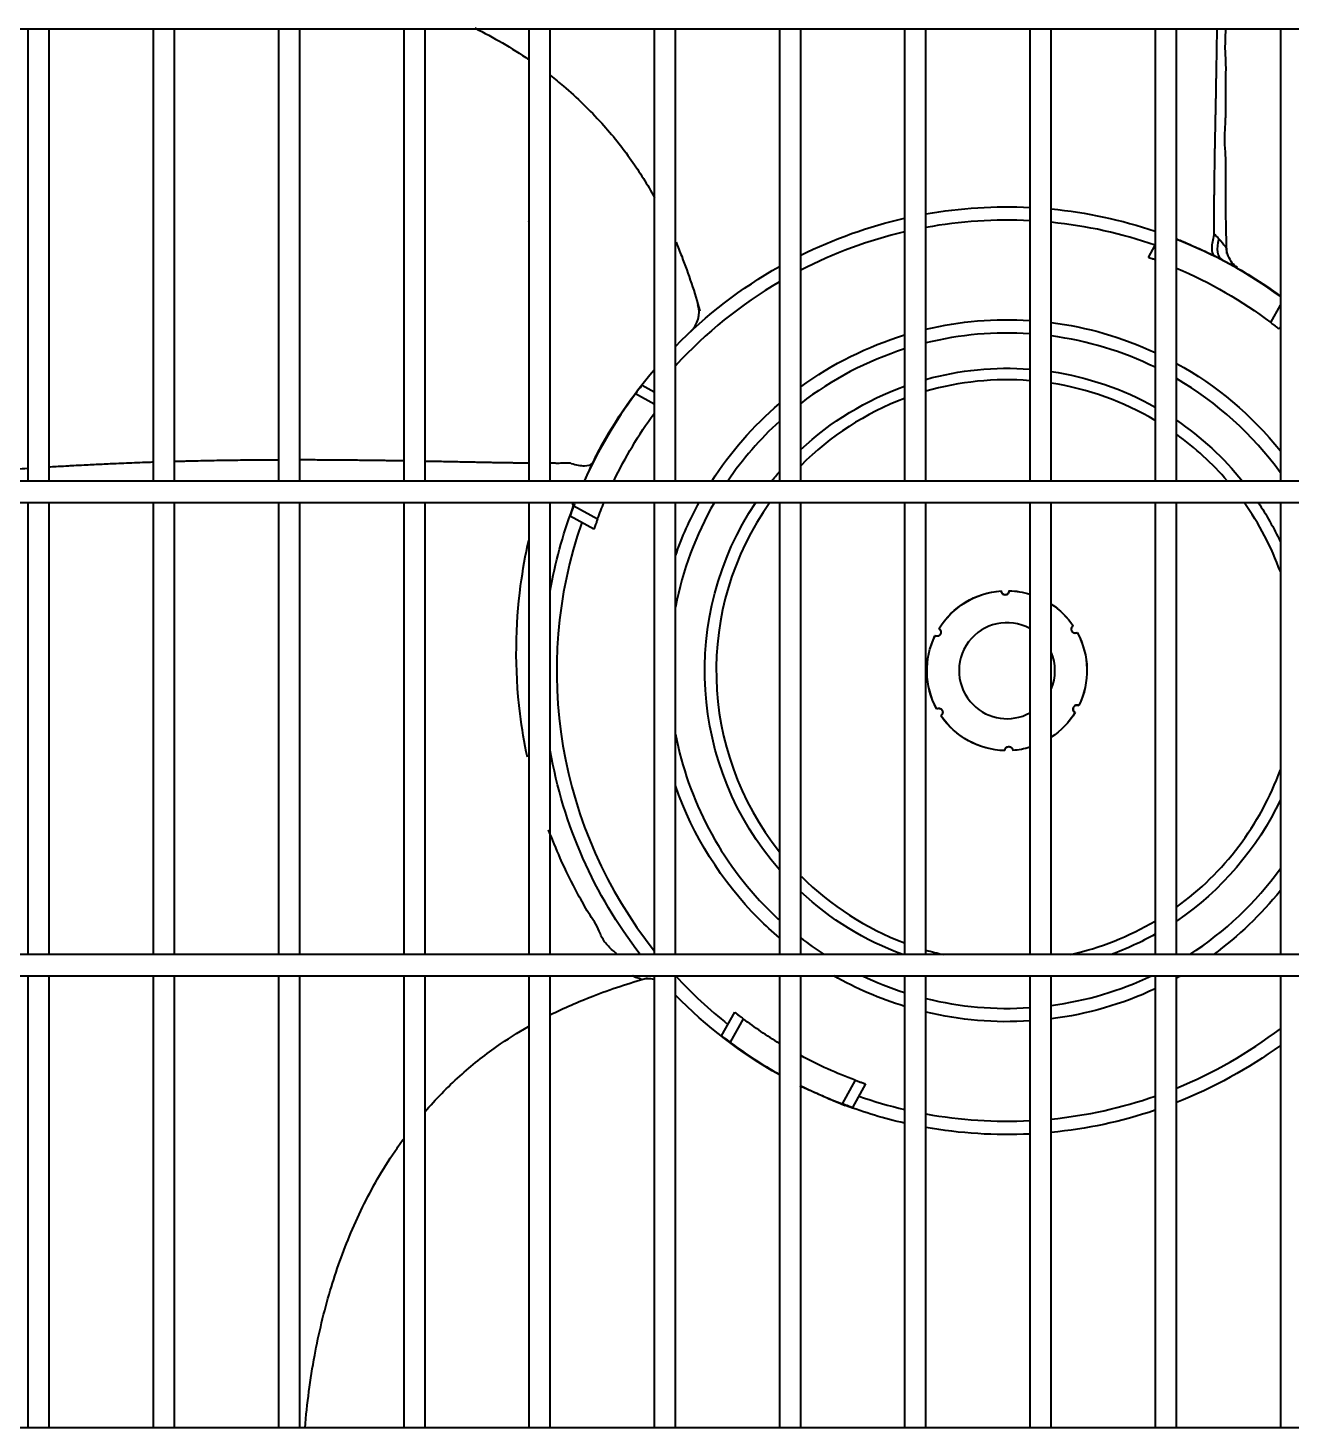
# Model space of a CAD drawing. Extents: x 58467 to 79089, y -33726 to -17391.
# Drawn here: x 72349.59 to 72373.29, y -20430.99 to -20404.74 of the extents above; entities that cross this region are included whole.
import ezdxf

# ---------------------------------------------------------------- set-up
doc = ezdxf.new("R2010")
doc.units = 0
doc.header["$LTSCALE"] = 100
doc.layers.add('+ENTE-ST-DOSEME USTU KONDDRENAJ', color=110, linetype='DOSEMEUSTUKONDENSDRENAJ_LINE', lineweight=40)
doc.linetypes.add('DOSEMEUSTUKONDENSDRENAJ_LINE', pattern='A,300,-40,["CD",Standard,S=15,R=0,X=-35,Y=-7.5],0', length=340)

# ---------------------------------------------------------------- blocks, each defined once
blk = doc.blocks.new('2. KAT SAĞ')
at = {"color": 3}
for p, q in [((54065.854, -33105.838, -3.539), (54184.216, -33105.838, -3.539)), ((54137.4, -33105.839, -3.539), (54137.4, -33114.317, -3.539)), ((54137.8, -33114.317, -3.539), (54137.8, -33105.839, -3.539)), ((54139.75, -33105.839, -3.539), (54139.75, -33114.317, -3.539)), ((54140.15, -33114.317, -3.539), (54140.15, -33105.839, -3.539)), ((54142.1, -33105.839, -3.539), (54142.1, -33114.317, -3.539)), ((54142.5, -33114.317, -3.539), (54142.5, -33105.839, -3.539)), ((54144.449, -33105.839, -3.539), (54144.449, -33114.317, -3.539)), ((54144.849, -33114.317, -3.539), (54144.849, -33105.839, -3.539)), ((54146.799, -33105.839, -3.539), (54146.799, -33114.317, -3.539)), ((54147.199, -33114.317, -3.539), (54147.199, -33105.839, -3.539)), ((54149.149, -33105.839, -3.539), (54149.149, -33114.317, -3.539)), ((54149.548, -33114.317, -3.539), (54149.548, -33105.839, -3.539)), ((54151.498, -33105.839, -3.539), (54151.498, -33114.317, -3.539)), ((54151.898, -33114.317, -3.539), (54151.898, -33105.839, -3.539)), ((54153.848, -33105.839, -3.539), (54153.848, -33114.317, -3.539)), ((54154.248, -33114.317, -3.539), (54154.248, -33105.839, -3.539)), ((54156.197, -33105.839, -3.539), (54156.197, -33114.317, -3.539)), ((54156.597, -33114.317, -3.539), (54156.597, -33105.839, -3.539)), ((54158.547, -33105.839, -3.539), (54158.547, -33114.317, -3.539)), ((54158.947, -33114.317, -3.539), (54158.947, -33105.839, -3.539)), ((54160.897, -33105.839, -3.539), (54160.897, -33114.317, -3.539)), ((54146.794, -33109.449, -3.539), (54146.799, -33109.444, -3.539)), ((54158.422, -33110.124, -3.539), (54158.547, -33109.896, -3.539)), ((54160.717, -33111.346, -3.539), (54160.897, -33111.018, -3.539)), ((54160.897, -33111.434, -3.539), (54160.877, -33111.471, -3.539)), ((54149.833, -33111.513, -3.539), (54149.852, -33111.495, -3.539)), ((54148.921, -33112.52, -3.539), (54149.149, -33112.645, -3.539)), ((54149.149, -33112.873, -3.539), (54148.798, -33112.68, -3.539)), ((54146.799, -33113.401, -3.539), (54146.796, -33113.4, -3.539)), ((54146.799, -33113.401, -3.539), (54146.796, -33113.4, -3.539)), ((54184.216, -33114.317, -3.539), (54065.854, -33114.317, -3.539)), ((54065.854, -33114.717, -3.539), (54184.216, -33114.717, -3.539)), ((54137.4, -33114.717, -3.539), (54137.4, -33123.195, -3.539)), ((54137.8, -33123.195, -3.539), (54137.8, -33114.717, -3.539)), ((54139.75, -33114.717, -3.539), (54139.75, -33123.195, -3.539)), ((54140.15, -33123.195, -3.539), (54140.15, -33114.717, -3.539)), ((54142.1, -33114.717, -3.539), (54142.1, -33123.195, -3.539)), ((54142.5, -33123.195, -3.539), (54142.5, -33114.717, -3.539)), ((54144.449, -33114.717, -3.539), (54144.449, -33123.195, -3.539)), ((54144.849, -33123.195, -3.539), (54144.849, -33114.717, -3.539)), ((54146.799, -33114.717, -3.539), (54146.799, -33123.195, -3.539)), ((54147.199, -33123.195, -3.539), (54147.199, -33114.717, -3.539)), ((54147.644, -33114.784, -3.539), (54148.087, -33115.027, -3.539)), ((54149.149, -33114.717, -3.539), (54149.149, -33123.195, -3.539)), ((54149.548, -33123.195, -3.539), (54149.548, -33114.717, -3.539)), ((54151.498, -33114.717, -3.539), (54151.498, -33123.195, -3.539)), ((54151.898, -33123.195, -3.539), (54151.898, -33114.717, -3.539)), ((54153.848, -33114.717, -3.539), (54153.848, -33123.195, -3.539)), ((54154.248, -33123.195, -3.539), (54154.248, -33114.717, -3.539)), ((54156.197, -33114.717, -3.539), (54156.197, -33123.195, -3.539)), ((54156.597, -33123.195, -3.539), (54156.597, -33114.717, -3.539)), ((54158.547, -33114.717, -3.539), (54158.547, -33123.195, -3.539)), ((54158.947, -33123.195, -3.539), (54158.947, -33114.717, -3.539)), ((54160.897, -33114.717, -3.539), (54160.897, -33123.195, -3.539)), ((54148.019, -33115.218, -3.539), (54147.574, -33114.974, -3.539)), ((54184.216, -33123.195, -3.539), (54065.854, -33123.195, -3.539)), ((54065.854, -33123.595, -3.539), (54184.216, -33123.595, -3.539)), ((54137.4, -33123.595, -3.539), (54137.4, -33132.074, -3.539)), ((54137.8, -33132.074, -3.539), (54137.8, -33123.595, -3.539)), ((54139.75, -33123.595, -3.539), (54139.75, -33132.074, -3.539)), ((54140.15, -33132.074, -3.539), (54140.15, -33123.595, -3.539)), ((54142.1, -33123.595, -3.539), (54142.1, -33132.074, -3.539)), ((54142.5, -33132.074, -3.539), (54142.5, -33123.595, -3.539)), ((54144.449, -33123.595, -3.539), (54144.449, -33132.074, -3.539)), ((54144.849, -33132.074, -3.539), (54144.849, -33123.595, -3.539)), ((54146.799, -33123.595, -3.539), (54146.799, -33132.074, -3.539)), ((54147.199, -33132.074, -3.539), (54147.199, -33123.595, -3.539)), ((54149.149, -33123.595, -3.539), (54149.149, -33132.074, -3.539)), ((54149.548, -33132.074, -3.539), (54149.548, -33123.595, -3.539)), ((54151.498, -33123.595, -3.539), (54151.498, -33132.074, -3.539)), ((54151.898, -33132.074, -3.539), (54151.898, -33123.595, -3.539)), ((54153.848, -33123.595, -3.539), (54153.848, -33132.074, -3.539)), ((54154.248, -33132.074, -3.539), (54154.248, -33123.595, -3.539)), ((54156.197, -33123.595, -3.539), (54156.197, -33132.074, -3.539)), ((54156.597, -33132.074, -3.539), (54156.597, -33123.595, -3.539)), ((54158.547, -33123.595, -3.539), (54158.547, -33132.074, -3.539)), ((54158.947, -33132.074, -3.539), (54158.947, -33123.595, -3.539)), ((54160.897, -33123.595, -3.539), (54160.897, -33132.074, -3.539)), ((54150.415, -33124.72, -3.539), (54150.659, -33124.275, -3.539)), ((54150.819, -33124.399, -3.539), (54150.576, -33124.842, -3.539)), ((54151.399, -33125.394, -3.539), (54151.398, -33125.394, -3.539)), ((54152.679, -33125.996, -3.539), (54152.923, -33125.553, -3.539)), ((54153.113, -33125.621, -3.539), (54152.869, -33126.066, -3.539)), ((54184.216, -33132.074, -3.539), (54065.854, -33132.074, -3.539))]:
    blk.add_line(p, q, dxfattribs=at)
at = {"color": 3, "extrusion": (0, 0, -1)}
for centre, radius, start, end in [((-54155.768, -33117.873, 3.539), 8.699, 79.9351, 92.8298), ((-54155.768, -33117.873, 3.539), 8.699, 95.4718, 108.6329), ((-54155.768, -33117.873, 3.539), 8.699, 63.5863, 77.2478), ((-54155.768, -33117.873, 3.539), 8.699, 44.3587, 60.6054), ((-54155.768, -33117.873, 3.539), 8.191, 112.8394, 127.1733), ((-54155.768, -33117.873, 3.539), 8.699, 117.6697, 126.1312), ((-54155.768, -33117.873, 3.539), 6.582, 76.6463, 93.7406), ((-54155.768, -33117.873, 3.539), 6.582, 97.2394, 114.975), ((-54155.768, -33117.873, 3.539), 6.582, 53.9887, 73.035), ((-54155.768, -33117.873, 3.539), 8.699, 27.6697, 40.4519), ((-54155.768, -33117.873, 3.539), 5.671, 74.4525, 94.3425), ((-54155.768, -33117.873, 3.539), 6.582, 118.8787, 141.1875), ((-54155.768, -33117.873, 3.539), 5.671, 98.4094, 119.34), ((-54155.768, -33117.873, 3.539), 5.671, 46.9687, 70.2112), ((-54155.768, -33117.873, 3.539), 6.582, 32.6925, 49.5563), ((-54155.768, -33117.873, 3.539), 8.191, 25.7297, 36.0841), ((-54155.768, -33117.873, 3.539), 5.671, 124.0931, 141.1706), ((-54155.768, -33117.873, 3.539), 5.671, 38.8237, 41.1581), ((-54155.768, -33117.873, 3.539), 8.699, 9.905, 20.4357), ((-54155.768, -33117.873, 3.539), 8.191, 20.3267, 22.6623), ((-54155.768, -33117.873, 3.539), 6.582, 19.1081, 28.6481), ((-54155.768, -33117.873, 3.539), 5.671, 318.8306, 33.8063), ((-54155.768, -33117.873, 3.539), 5.671, 146.1881, 154.7325), ((-54155.768, -33117.873, 3.539), 1.5, 31.5149, 85.7851), ((-54155.768, -33117.873, 3.539), 1.5, 31.6151, 85.8849), ((-54155.735, -33116.373, 3.539), 0.075, 180.1825, 357.3175), ((-54155.768, -33117.873, 3.539), 1.5, 91.5149, 106.647), ((-54155.768, -33117.873, 3.539), 1.5, 91.6151, 106.6471), ((-54155.768, -33117.873, 3.539), 1.5, 123.5817, 145.8849), ((-54155.768, -33117.873, 3.539), 1.5, 123.5818, 145.7851), ((-54155.768, -33117.873, 3.539), 1.5, 331.5149, 25.7851), ((-54155.768, -33117.873, 3.539), 1.5, 331.6151, 25.8849), ((-54154.453, -33117.151, 3.539), 0.075, 120.1825, 297.3175), ((-54157.05, -33117.095, 3.539), 0.075, 240.1825, 57.3175), ((-54155.768, -33117.873, 3.539), 1.5, 151.5149, 205.7863), ((-54155.768, -33117.873, 3.539), 1.5, 151.6151, 205.8849), ((-54157.083, -33118.594, 3.539), 0.075, 300.1825, 117.3175), ((-54154.486, -33118.651, 3.539), 0.075, 60.1825, 237.3175), ((-54155.768, -33117.873, 3.539), 1.5, 271.6151, 325.8849), ((-54155.768, -33117.873, 3.539), 1.5, 271.5149, 325.7851), ((-54155.768, -33117.873, 3.539), 1.5, 211.5137, 236.4184), ((-54155.768, -33117.873, 3.539), 1.5, 211.6151, 236.419), ((-54155.801, -33119.372, 3.539), 0.075, 0.1825, 177.3175), ((-54155.768, -33117.873, 3.539), 1.5, 253.3536, 265.8849), ((-54155.768, -33117.873, 3.539), 1.5, 253.3536, 265.7851), ((-54155.768, -33117.873, 3.539), 8.699, 322.2719, 350.0942), ((-54155.768, -33117.873, 3.539), 6.582, 315, 340.8806), ((-54155.768, -33117.873, 3.539), 5.671, 205.2562, 235.8956), ((-54155.768, -33117.873, 3.539), 5.671, 290.1825, 313.02), ((-54155.768, -33117.873, 3.539), 6.582, 218.8013, 233.9606), ((-54155.768, -33117.873, 3.539), 6.582, 310.4325, 315), ((-54155.768, -33117.873, 3.539), 5.671, 240.6487, 249.8006), ((-54155.768, -33117.873, 3.539), 6.582, 286.9538, 299.5988), ((-54155.768, -33117.873, 3.539), 6.582, 240.3844, 241.11), ((-54155.768, -33117.873, 3.539), 8.699, 299.3961, 315.6416), ((-54155.768, -33117.873, 3.539), 6.582, 245.0137, 262.7494), ((-54155.768, -33117.873, 3.539), 6.582, 266.2481, 283.3425), ((-54155.768, -33117.873, 3.539), 8.191, 301.4183, 307.1733), ((-54155.768, -33117.873, 3.539), 8.191, 290.3267, 298.1938), ((-54155.768, -33117.873, 3.539), 8.699, 233.8703, 248.5638), ((-54155.768, -33117.873, 3.539), 8.699, 282.7514, 290.4357), ((-54155.768, -33117.873, 3.539), 8.699, 251.3663, 264.5273), ((-54155.768, -33117.873, 3.539), 8.699, 267.1681, 280.0628)]:
    blk.add_arc(centre, radius, start, end, dxfattribs=at)
at = {"color": 3}
for radius, start, end in [(8.449, 87.0854, 100.3653), (8.449, 70.7868, 84.3659), (8.449, 103.1359, 117.2591), (8.691, 53.8334, 68.5429), (8.449, 120.3544, 137.4022), (6.332, 86.1131, 103.8938), (6.332, 63.9675, 82.4738), (6.332, 107.6513, 127.6706), (5.455, 85.4831, 106.1831), (5.455, 59.3719, 81.2531), (6.332, 35.91, 59.8669), (8.691, 143.3149, 155.8496), (5.455, 110.61, 135.1912), (6.332, 132.4013, 145.8394), (5.455, 40.6856, 54.3544), (6.332, 150.1088, 169.1663), (5.455, 144.6525, 218.4862), (5.455, 19.9069, 35.3531), (8.449, 160.7868, 218.4201), (0.9, 61.4868, 225), (0.9, 337.2019, 22.7981), (0.9, 225, 298.513), (6.332, 190.8338, 225), (5.455, 305.6456, 340.0931), (6.332, 302.7938, 324.09), (5.455, 225, 249.39), (6.332, 225, 227.5988), (5.455, 282.6281, 300.6282), (6.332, 232.3294, 237.2006), (5.455, 253.8169, 257.3662), (8.449, 222.6368, 231.7132), (6.332, 244.6538, 252.3488), (6.332, 277.5263, 295.3407), (6.332, 256.1063, 273.8869), (8.449, 292.1036, 307.3772), (8.691, 233.3149, 240.576), (8.691, 243.5604, 249.1851), (8.449, 250.7868, 256.8654), (8.449, 275.6354, 289.2045), (8.449, 259.636, 272.9158)]:
    blk.add_arc((54155.768, -33117.873, -3.539), radius, start, end, dxfattribs=at)
at = {"color": 3, "extrusion": (5.89787e-06, 5.50525e-06, 1)}
blk.add_arc((54149.49, -33111.149, -3.404), 0.5, 313.0877, 16.4735, dxfattribs=at)
at = {"color": 3, "extrusion": (-5.25028e-06, 5.62471e-06, 1)}
blk.add_arc((54149.044, -33124.15, -4.008), 0.5, 77.9694, 106.4725, dxfattribs=at)
at = {"color": 3}
for centre, major_axis, ratio, start_param, end_param in [((54160.039, -33109.726, -3.539), (0.232, 0.443), 0.512974, 1.938544, 3.141593), ((54147.148, -33114.661, -3.539), (0.468, -0.175), 0.588101, 0, 0.392495)]:
    blk.add_ellipse(centre, major_axis=major_axis, ratio=ratio, start_param=start_param, end_param=end_param, dxfattribs=at)
for points, knots in [([(54145.782, -33105.82, -3.539), (54145.958, -33105.908, -3.539), (54146.303, -33106.095, -3.539), (54146.636, -33106.306, -3.539), (54146.799, -33106.417, -3.539)], [0, 0, 0, 0, 0.500416, 1, 1, 1, 1]), ([(54159.657, -33109.685, -3.539), (54159.657, -33109.669, -3.539), (54159.657, -33109.627, -3.539), (54159.656, -33109.543, -3.539), (54159.656, -33109.451, -3.539), (54159.656, -33109.357, -3.539), (54159.656, -33109.274, -3.539), (54159.656, -33109.192, -3.539), (54159.657, -33109.096, -3.539), (54159.658, -33108.996, -3.539), (54159.659, -33108.885, -3.539), (54159.66, -33108.786, -3.539), (54159.661, -33108.679, -3.539), (54159.663, -33108.58, -3.539), (54159.665, -33108.479, -3.539), (54159.666, -33108.363, -3.539), (54159.668, -33108.261, -3.539), (54159.67, -33108.145, -3.539), (54159.672, -33108.027, -3.539), (54159.674, -33107.907, -3.539), (54159.676, -33107.802, -3.539), (54159.679, -33107.695, -3.539), (54159.681, -33107.571, -3.539), (54159.683, -33107.444, -3.539), (54159.686, -33107.319, -3.539), (54159.689, -33107.193, -3.539), (54159.691, -33107.068, -3.539), (54159.693, -33106.943, -3.539), (54159.695, -33106.819, -3.539), (54159.698, -33106.693, -3.539), (54159.7, -33106.568, -3.539), (54159.702, -33106.443, -3.539), (54159.704, -33106.316, -3.539), (54159.706, -33106.173, -3.539), (54159.708, -33106.043, -3.539), (54159.71, -33105.92, -3.539), (54159.711, -33105.862, -3.539), (54159.711, -33105.838, -3.539)], [0, 0, 0, 0, 0.014596, 0.03792, 0.072906, 0.09623, 0.119554, 0.142878, 0.166202, 0.201188, 0.224512, 0.259498, 0.282822, 0.306146, 0.341132, 0.364456, 0.399442, 0.422766, 0.457752, 0.492738, 0.516062, 0.539386, 0.574372, 0.609358, 0.632682, 0.667668, 0.702654, 0.725978, 0.760964, 0.79595, 0.819274, 0.85426, 0.889246, 0.91257, 0.959218, 0.982542, 1, 1, 1, 1]), ([(54159.894, -33110.051, -3.539), (54159.887, -33109.856, -3.539), (54159.876, -33109.459, -3.539), (54159.873, -33109.038, -3.539), (54159.872, -33108.752, -3.539), (54159.873, -33108.629, -3.539), (54159.871, -33108.498, -3.539), (54159.874, -33108.389, -3.539), (54159.873, -33108.288, -3.539), (54159.866, -33108.126, -3.539), (54159.849, -33107.942, -3.539), (54159.865, -33107.662, -3.539), (54159.881, -33107.276, -3.539), (54159.87, -33106.967, -3.539), (54159.875, -33106.721, -3.539), (54159.878, -33106.595, -3.539), (54159.876, -33106.413, -3.539), (54159.858, -33106.217, -3.539), (54159.87, -33105.983, -3.539), (54159.873, -33105.871, -3.539), (54159.874, -33105.837, -3.539)], [0, 0, 0, 0, 0.133514, 0.270433, 0.286934, 0.326862, 0.357504, 0.38702, 0.40567, 0.425383, 0.498549, 0.559198, 0.624297, 0.752478, 0.802637, 0.822176, 0.83997, 0.924593, 0.976886, 1, 1, 1, 1]), ([(54147.204, -33106.713, -3.539), (54147.286, -33106.777, -3.539), (54147.625, -33107.053, -3.539), (54148.153, -33107.562, -3.539), (54148.719, -33108.272, -3.539), (54149.022, -33108.759, -3.539), (54149.156, -33109.001, -3.539)], [0, 0, 0, 0, 0.103677, 0.436935, 0.728671, 1, 1, 1, 1]), ([(54149.559, -33109.839, -3.539), (54149.595, -33109.926, -3.539), (54149.765, -33110.348, -3.539), (54149.91, -33110.78, -3.539), (54150.006, -33111.13, -3.539)], [0, 0, 0, 0, 0.208433, 1, 1, 1, 1]), ([(54159.653, -33110.092, -3.539), (54159.633, -33110.082, -3.539), (54159.613, -33110.073, -3.539), (54159.496, -33110.018, -3.539), (54159.399, -33109.975, -3.539), (54159.215, -33109.893, -3.539), (54159.129, -33109.855, -3.539), (54159.011, -33109.805, -3.539), (54158.979, -33109.791, -3.539), (54158.947, -33109.778, -3.539)], [0, 0, 0, 0, 0.087898, 0.087898, 0.500484, 0.500484, 0.864594, 0.864594, 1, 1, 1, 1]), ([(54159.654, -33109.698, -3.539), (54159.625, -33109.789, -3.539), (54159.61, -33109.875, -3.539), (54159.609, -33110.013, -3.539), (54159.625, -33110.066, -3.539), (54159.653, -33110.092, -3.539)], [0, 0, 0, 0, 0.5, 0.5, 1, 1, 1, 1]), ([(54159.657, -33109.685, -3.539), (54159.657, -33109.685, -3.539), (54159.657, -33109.685, -3.539), (54159.688, -33109.714, -3.539), (54159.717, -33109.744, -3.539), (54159.744, -33109.774, -3.539)], [0, 0, 0, 0, 0.000046, 0.000046, 1, 1, 1, 1]), ([(54159.744, -33109.774, -3.539), (54159.791, -33109.826, -3.539), (54159.835, -33109.877, -3.539), (54159.878, -33109.933, -3.539), (54159.888, -33109.942, -3.539), (54159.89, -33109.939, -3.539)], [0, 0, 0, 0, 0.677972, 0.677972, 1, 1, 1, 1]), ([(54158.547, -33110.168, -3.539), (54158.528, -33110.161, -3.539), (54158.509, -33110.154, -3.539), (54158.476, -33110.143, -3.539), (54158.462, -33110.138, -3.539), (54158.439, -33110.13, -3.539), (54158.431, -33110.127, -3.539), (54158.424, -33110.125, -3.539), (54158.422, -33110.124, -3.539), (54158.422, -33110.124, -3.539)], [0, 0, 0, 0, 0.272273, 0.272273, 0.55574, 0.55574, 0.835863, 0.835863, 1, 1, 1, 1]), ([(54160.09, -33110.313, -3.539), (54160.054, -33110.289, -3.539), (54159.983, -33110.227, -3.539), (54159.915, -33110.094, -3.539), (54159.88, -33109.986, -3.539), (54159.889, -33109.93, -3.539), (54159.889, -33109.928, -3.539)], [0, 0, 0, 0, 0.282713, 0.623797, 0.98945, 1, 1, 1, 1]), ([(54160.877, -33111.471, -3.539), (54160.877, -33111.471, -3.539), (54160.874, -33111.468, -3.539), (54160.862, -33111.459, -3.539), (54160.854, -33111.452, -3.539), (54160.832, -33111.435, -3.539), (54160.818, -33111.424, -3.539), (54160.788, -33111.401, -3.539), (54160.772, -33111.388, -3.539), (54160.742, -33111.365, -3.539), (54160.729, -33111.356, -3.539), (54160.717, -33111.346, -3.539)], [0, 0, 0, 0, 0.211356, 0.211356, 0.422617, 0.422617, 0.635365, 0.635365, 0.851032, 0.851032, 1, 1, 1, 1]), ([(54148.798, -33112.68, -3.539), (54148.812, -33112.662, -3.539), (54148.826, -33112.644, -3.539), (54148.852, -33112.609, -3.539), (54148.864, -33112.593, -3.539), (54148.886, -33112.565, -3.539), (54148.895, -33112.553, -3.539), (54148.91, -33112.534, -3.539), (54148.915, -33112.527, -3.539), (54148.92, -33112.521, -3.539), (54148.921, -33112.52, -3.539), (54148.921, -33112.52, -3.539)], [0, 0, 0, 0, 0.217793, 0.217793, 0.435623, 0.435623, 0.652794, 0.652794, 0.867695, 0.867695, 1, 1, 1, 1]), ([(54137.401, -33114.083, -3.539), (54137.396, -33114.083, -3.539), (54137.327, -33114.088, -3.539), (54137.207, -33114.096, -3.539), (54137.043, -33114.108, -3.539), (54136.897, -33114.118, -3.539), (54136.752, -33114.129, -3.539), (54136.593, -33114.142, -3.539), (54136.435, -33114.155, -3.539), (54136.278, -33114.168, -3.539), (54136.12, -33114.182, -3.539), (54135.979, -33114.194, -3.539), (54135.822, -33114.208, -3.539), (54135.68, -33114.222, -3.539), (54135.545, -33114.235, -3.539), (54135.473, -33114.242, -3.539), (54135.449, -33114.244, -3.539)], [0, 0, 0, 0, 0.007103, 0.105116, 0.178625, 0.252135, 0.325644, 0.399153, 0.497166, 0.570676, 0.644185, 0.742198, 0.791204, 0.889217, 0.962726, 1, 1, 1, 1]), ([(54139.753, -33113.965, -3.539), (54139.733, -33113.965, -3.539), (54139.664, -33113.968, -3.539), (54139.53, -33113.972, -3.539), (54139.382, -33113.978, -3.539), (54139.218, -33113.984, -3.539), (54139.07, -33113.991, -3.539), (54138.904, -33113.998, -3.539), (54138.753, -33114.005, -3.539), (54138.603, -33114.012, -3.539), (54138.437, -33114.021, -3.539), (54138.291, -33114.028, -3.539), (54138.129, -33114.037, -3.539), (54137.984, -33114.046, -3.539), (54137.864, -33114.053, -3.539), (54137.809, -33114.056, -3.539), (54137.802, -33114.057, -3.539)], [0, 0, 0, 0, 0.030761, 0.106414, 0.207284, 0.257719, 0.358589, 0.434241, 0.509893, 0.585546, 0.661198, 0.762068, 0.812503, 0.913373, 0.989026, 1, 1, 1, 1]), ([(54142.098, -33113.922, -3.539), (54142.043, -33113.922, -3.539), (54141.954, -33113.923, -3.539), (54141.798, -33113.923, -3.539), (54141.665, -33113.925, -3.539), (54141.501, -33113.926, -3.539), (54141.369, -33113.928, -3.539), (54141.205, -33113.93, -3.539), (54141.074, -33113.932, -3.539), (54140.909, -33113.935, -3.539), (54140.777, -33113.937, -3.539), (54140.61, -33113.941, -3.539), (54140.475, -33113.944, -3.539), (54140.307, -33113.948, -3.539), (54140.208, -33113.951, -3.539), (54140.143, -33113.953, -3.539)], [0, 0, 0, 0, 0.083725, 0.134792, 0.236924, 0.28799, 0.390123, 0.441189, 0.543321, 0.594388, 0.69652, 0.747586, 0.849719, 0.900785, 1, 1, 1, 1]), ([(54144.448, -33113.94, -3.539), (54144.411, -33113.939, -3.539), (54144.327, -33113.938, -3.539), (54144.211, -33113.936, -3.539), (54144.068, -33113.934, -3.539), (54143.939, -33113.932, -3.539), (54143.791, -33113.93, -3.539), (54143.658, -33113.929, -3.539), (54143.526, -33113.927, -3.539), (54143.378, -33113.926, -3.539), (54143.248, -33113.925, -3.539), (54143.102, -33113.924, -3.539), (54142.973, -33113.923, -3.539), (54142.827, -33113.922, -3.539), (54142.681, -33113.921, -3.539), (54142.571, -33113.921, -3.539), (54142.511, -33113.921, -3.539), (54142.499, -33113.921, -3.539)], [0, 0, 0, 0, 0.058456, 0.133376, 0.183323, 0.283216, 0.333162, 0.408082, 0.483002, 0.532949, 0.632842, 0.682788, 0.757708, 0.832628, 0.907548, 0.982468, 1, 1, 1, 1]), ([(54146.799, -33113.982, -3.539), (54146.797, -33113.982, -3.539), (54146.753, -33113.981, -3.539), (54146.681, -33113.98, -3.539), (54146.574, -33113.979, -3.539), (54146.475, -33113.978, -3.539), (54146.374, -33113.976, -3.539), (54146.258, -33113.974, -3.539), (54146.156, -33113.973, -3.539), (54146.04, -33113.97, -3.539), (54145.922, -33113.968, -3.539), (54145.803, -33113.966, -3.539), (54145.698, -33113.964, -3.539), (54145.59, -33113.962, -3.539), (54145.467, -33113.959, -3.539), (54145.339, -33113.957, -3.539), (54145.214, -33113.954, -3.539), (54145.088, -33113.952, -3.539), (54144.963, -33113.949, -3.539), (54144.884, -33113.948, -3.539), (54144.851, -33113.947, -3.539), (54144.85, -33113.947, -3.539)], [0, 0, 0, 0, 0.002758, 0.072208, 0.118509, 0.164809, 0.234259, 0.28056, 0.35001, 0.396311, 0.465761, 0.535212, 0.581512, 0.627812, 0.697263, 0.766713, 0.813014, 0.882464, 0.951915, 0.998215, 1, 1, 1, 1]), ([(54147.58, -33113.984, -3.539), (54147.564, -33113.984, -3.539), (54147.523, -33113.984, -3.539), (54147.438, -33113.984, -3.539), (54147.346, -33113.985, -3.539), (54147.262, -33113.984, -3.539), (54147.217, -33113.984, -3.539), (54147.199, -33113.984, -3.539)], [0, 0, 0, 0, 0.131384, 0.341336, 0.656263, 0.866214, 1, 1, 1, 1]), ([(54147.593, -33113.986, -3.539), (54147.684, -33114.015, -3.539), (54147.77, -33114.03, -3.539), (54147.909, -33114.031, -3.539), (54147.961, -33114.015, -3.539), (54147.987, -33113.987, -3.539)], [0, 0, 0, 0, 0.5, 0.5, 1, 1, 1, 1]), ([(54147.987, -33113.987, -3.539), (54147.977, -33114.008, -3.539), (54147.968, -33114.028, -3.539), (54147.917, -33114.137, -3.539), (54147.877, -33114.227, -3.539), (54147.837, -33114.317, -3.539)], [0, 0, 0, 0, 0.187509, 0.187509, 1, 1, 1, 1]), ([(54147.574, -33114.974, -3.539), (54147.574, -33114.974, -3.539), (54147.576, -33114.97, -3.539), (54147.581, -33114.957, -3.539), (54147.584, -33114.946, -3.539), (54147.594, -33114.92, -3.539), (54147.599, -33114.904, -3.539), (54147.612, -33114.868, -3.539), (54147.62, -33114.848, -3.539), (54147.633, -33114.814, -3.539), (54147.638, -33114.799, -3.539), (54147.644, -33114.784, -3.539)], [0, 0, 0, 0, 0.211758, 0.211758, 0.423432, 0.423432, 0.636431, 0.636431, 0.852021, 0.852021, 1, 1, 1, 1]), ([(54148.087, -33115.027, -3.539), (54148.079, -33115.049, -3.539), (54148.071, -33115.071, -3.539), (54148.057, -33115.111, -3.539), (54148.05, -33115.131, -3.539), (54148.038, -33115.164, -3.539), (54148.033, -33115.179, -3.539), (54148.025, -33115.201, -3.539), (54148.022, -33115.21, -3.539), (54148.02, -33115.217, -3.539), (54148.019, -33115.218, -3.539), (54148.019, -33115.218, -3.539)], [0, 0, 0, 0, 0.21816, 0.21816, 0.436362, 0.436362, 0.653817, 0.653817, 0.868707, 0.868707, 1, 1, 1, 1]), ([(54146.771, -33119.497, -3.539), (54146.712, -33119.222, -3.539), (54146.667, -33118.951, -3.539), (54146.526, -33117.82, -3.539), (54146.549, -33117.009, -3.539), (54146.683, -33115.982, -3.539), (54146.734, -33115.695, -3.539), (54146.796, -33115.424, -3.539)], [0, 0, 0, 0, 0.178319, 0.178319, 0.758219, 0.758219, 1, 1, 1, 1]), ([(54155.657, -33116.375, -3.539), (54155.658, -33116.394, -3.539), (54155.676, -33116.434, -3.539), (54155.725, -33116.452, -3.539), (54155.763, -33116.444, -3.539), (54155.788, -33116.427, -3.539), (54155.804, -33116.401, -3.539), (54155.808, -33116.381, -3.539), (54155.807, -33116.371, -3.539)], [0, 0, 0, 0, 0.25, 0.5, 0.625, 0.75, 0.875, 1, 1, 1, 1]), ([(54157.01, -33117.028, -3.539), (54156.994, -33117.038, -3.539), (54156.967, -33117.074, -3.539), (54156.976, -33117.125, -3.539), (54157.003, -33117.154, -3.539), (54157.03, -33117.167, -3.539), (54157.061, -33117.168, -3.539), (54157.08, -33117.161, -3.539), (54157.088, -33117.156, -3.539)], [0, 0, 0, 0, 0.25, 0.5, 0.625, 0.75, 0.875, 1, 1, 1, 1]), ([(54157.12, -33118.526, -3.539), (54157.103, -33118.517, -3.539), (54157.059, -33118.512, -3.539), (54157.019, -33118.545, -3.539), (54157.008, -33118.583, -3.539), (54157.01, -33118.613, -3.539), (54157.025, -33118.64, -3.539), (54157.04, -33118.653, -3.539), (54157.048, -33118.657, -3.539)], [0, 0, 0, 0, 0.25, 0.5, 0.625, 0.75, 0.875, 1, 1, 1, 1]), ([(54148.445, -33123.189, -3.539), (54148.426, -33123.164, -3.539), (54148.4, -33123.141, -3.539), (54148.315, -33123.071, -3.539), (54148.262, -33123.016, -3.539), (54148.177, -33122.893, -3.539), (54148.145, -33122.825, -3.539), (54148.093, -33122.695, -3.539), (54148.062, -33122.637, -3.539), (54147.993, -33122.527, -3.539), (54147.954, -33122.473, -3.539), (54147.851, -33122.302, -3.539), (54147.788, -33122.188, -3.539), (54147.601, -33121.847, -3.539), (54147.488, -33121.617, -3.539), (54147.308, -33121.211, -3.539), (54147.235, -33121.034, -3.539), (54147.169, -33120.857, -3.539)], [0, 0, 0, 0, 0.035525, 0.035525, 0.109228, 0.109228, 0.18293, 0.18293, 0.256633, 0.256633, 0.330336, 0.330336, 0.477742, 0.477742, 0.772553, 0.772553, 1, 1, 1, 1]), ([(54147.195, -33124.328, -3.539), (54147.456, -33124.198, -3.539), (54148.055, -33123.938, -3.539), (54148.675, -33123.731, -3.539), (54149.025, -33123.634, -3.539)], [0, 0, 0, 0, 0.448668, 1, 1, 1, 1]), ([(54148.909, -33123.664, -3.539), (54148.908, -33123.662, -3.539), (54148.905, -33123.658, -3.539), (54148.885, -33123.65, -3.539), (54148.868, -33123.646, -3.539), (54148.818, -33123.632, -3.539), (54148.783, -33123.619, -3.539), (54148.752, -33123.597, -3.539), (54148.751, -33123.596, -3.539), (54148.751, -33123.595, -3.539)], [0, 0, 0, 0, 0.194513, 0.194513, 0.457401, 0.457401, 0.983178, 0.983178, 1, 1, 1, 1]), ([(54150.659, -33124.275, -3.539), (54150.659, -33124.275, -3.539), (54150.662, -33124.277, -3.539), (54150.673, -33124.286, -3.539), (54150.682, -33124.293, -3.539), (54150.704, -33124.31, -3.539), (54150.717, -33124.321, -3.539), (54150.747, -33124.344, -3.539), (54150.764, -33124.357, -3.539), (54150.794, -33124.38, -3.539), (54150.806, -33124.389, -3.539), (54150.819, -33124.399, -3.539)], [0, 0, 0, 0, 0.211356, 0.211356, 0.422617, 0.422617, 0.635365, 0.635365, 0.851032, 0.851032, 1, 1, 1, 1]), ([(54144.846, -33126.147, -3.539), (54145.05, -33125.91, -3.539), (54145.474, -33125.474, -3.539), (54146.136, -33124.947, -3.539), (54146.586, -33124.661, -3.539), (54146.792, -33124.544, -3.539)], [0, 0, 0, 0, 0.373378, 0.722391, 1, 1, 1, 1]), ([(54150.576, -33124.842, -3.539), (54150.557, -33124.829, -3.539), (54150.539, -33124.815, -3.539), (54150.505, -33124.789, -3.539), (54150.488, -33124.776, -3.539), (54150.46, -33124.755, -3.539), (54150.448, -33124.745, -3.539), (54150.429, -33124.731, -3.539), (54150.422, -33124.725, -3.539), (54150.416, -33124.72, -3.539), (54150.415, -33124.719, -3.539), (54150.415, -33124.72, -3.539)], [0, 0, 0, 0, 0.217793, 0.217793, 0.435623, 0.435623, 0.652794, 0.652794, 0.867695, 0.867695, 1, 1, 1, 1]), ([(54152.923, -33125.553, -3.539), (54152.944, -33125.561, -3.539), (54152.966, -33125.569, -3.539), (54153.006, -33125.584, -3.539), (54153.026, -33125.591, -3.539), (54153.059, -33125.602, -3.539), (54153.074, -33125.608, -3.539), (54153.097, -33125.615, -3.539), (54153.105, -33125.618, -3.539), (54153.112, -33125.621, -3.539), (54153.113, -33125.621, -3.539), (54153.113, -33125.621, -3.539)], [0, 0, 0, 0, 0.21816, 0.21816, 0.436362, 0.436362, 0.653817, 0.653817, 0.868707, 0.868707, 1, 1, 1, 1]), ([(54151.882, -33125.653, -3.539), (54151.903, -33125.663, -3.539), (54151.923, -33125.673, -3.539), (54152.039, -33125.727, -3.539), (54152.137, -33125.77, -3.539), (54152.32, -33125.852, -3.539), (54152.407, -33125.89, -3.539), (54152.572, -33125.961, -3.539), (54152.652, -33125.994, -3.539), (54152.731, -33126.024, -3.539)], [0, 0, 0, 0, 0.07319, 0.07319, 0.416738, 0.416738, 0.719921, 0.719921, 1, 1, 1, 1]), ([(54152.869, -33126.066, -3.539), (54152.869, -33126.066, -3.539), (54152.866, -33126.065, -3.539), (54152.852, -33126.06, -3.539), (54152.841, -33126.056, -3.539), (54152.815, -33126.047, -3.539), (54152.799, -33126.041, -3.539), (54152.764, -33126.028, -3.539), (54152.744, -33126.021, -3.539), (54152.709, -33126.007, -3.539), (54152.694, -33126.002, -3.539), (54152.679, -33125.996, -3.539)], [0, 0, 0, 0, 0.211758, 0.211758, 0.423432, 0.423432, 0.636431, 0.636431, 0.852021, 0.852021, 1, 1, 1, 1]), ([(54142.599, -33132.074, -3.539), (54142.635, -33131.618, -3.539), (54142.75, -33130.751, -3.539), (54143.041, -33129.524, -3.539), (54143.443, -33128.391, -3.539), (54143.884, -33127.504, -3.539), (54144.245, -33126.935, -3.539), (54144.403, -33126.712, -3.539), (54144.443, -33126.656, -3.539)], [0, 0, 0, 0, 0.239591, 0.456522, 0.654829, 0.860679, 0.964908, 1, 1, 1, 1])]:
    blk.add_open_spline(points, degree=3, knots=knots, dxfattribs=at)
for points, degree in [([(54159.654, -33109.698, -3.539), (54159.656, -33109.694, -3.539), (54159.656, -33109.689, -3.539), (54159.656, -33109.685, -3.539)], 3), ([(54159.807, -33110.169, -3.539), (54159.757, -33110.142, -3.539), (54159.705, -33110.117, -3.539), (54159.653, -33110.092, -3.539)], 3), ([(54149.833, -33111.513, -3.539), (54149.827, -33111.518, -3.539), (54149.856, -33111.492, -3.539)], 2), ([(54148.064, -33113.833, -3.539), (54148.037, -33113.884, -3.539), (54148.012, -33113.935, -3.539), (54147.987, -33113.987, -3.539)], 3), ([(54147.593, -33113.986, -3.539), (54147.589, -33113.985, -3.539), (54147.585, -33113.984, -3.539), (54147.58, -33113.984, -3.539)], 3), ([(54147.663, -33114.717, -3.539), (54147.647, -33114.757, -3.539), (54147.631, -33114.796, -3.539), (54147.617, -33114.835, -3.539)], 3), ([(54154.489, -33117.089, -3.539), (54154.515, -33117.104, -3.539), (54154.532, -33117.163, -3.539), (54154.503, -33117.216, -3.539), (54154.444, -33117.234, -3.539), (54154.417, -33117.22, -3.539)], 2), ([(54154.45, -33118.588, -3.539), (54154.476, -33118.573, -3.539), (54154.535, -33118.588, -3.539), (54154.567, -33118.64, -3.539), (54154.553, -33118.699, -3.539), (54154.528, -33118.716, -3.539)], 2), ([(54155.728, -33119.372, -3.539), (54155.728, -33119.342, -3.539), (54155.771, -33119.298, -3.539), (54155.832, -33119.296, -3.539), (54155.876, -33119.338, -3.539), (54155.878, -33119.368, -3.539)], 2)]:
    blk.add_open_spline(points, degree=degree, dxfattribs=at)

msp = doc.modelspace()

# ---------------------------------------------------------------- block references
at = {"layer": '+ENTE-ST-DOSEME USTU KONDDRENAJ', "color": 3, "linetype": 'Continuous'}
msp.add_blockref('2. KAT SAĞ', (18212.194, 12701.082), dxfattribs=at)

doc.saveas('drawing.dxf')
